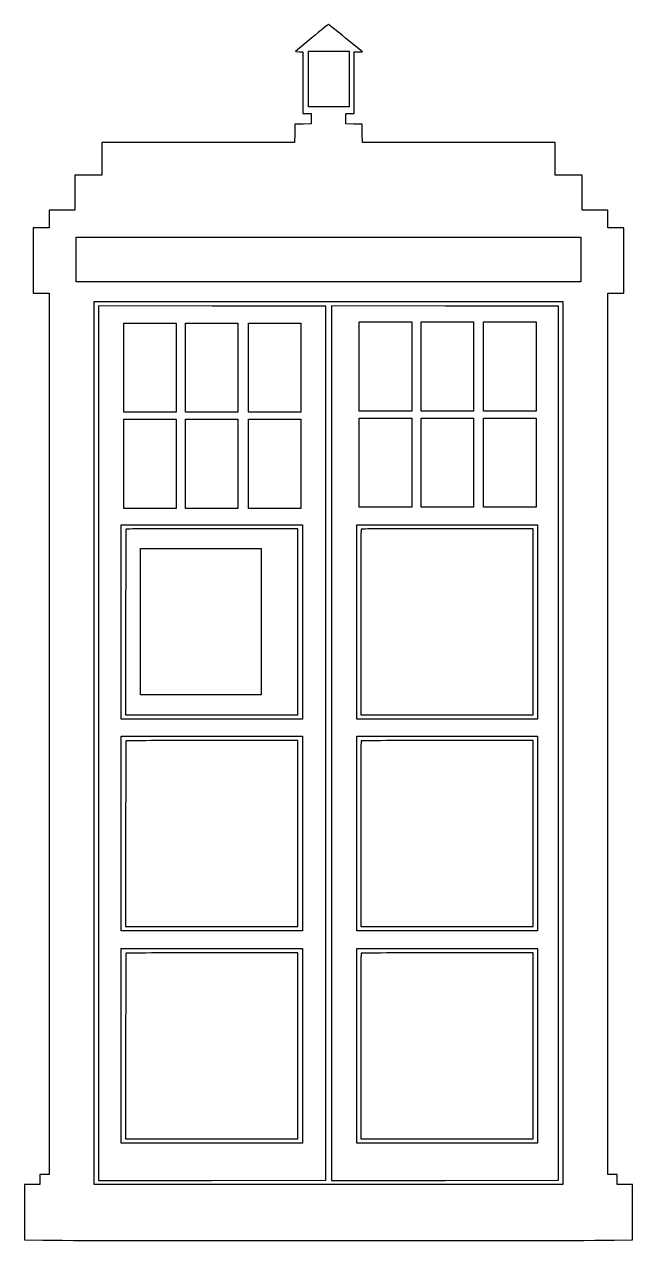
# Model space of a CAD drawing. Extents: x -1 to 311, y 0 to 624.
import ezdxf

# ---------------------------------------------------------------- set-up
doc = ezdxf.new("R2010")
doc.units = 0
doc.layers.get('0').update_dxf_attribs({"linetype": 'CONTINUOUS'})

msp = doc.modelspace()

# ---------------------------------------------------------------- linework, layer by layer
at = {"color": 1}
for points in [[(154.633965, 623.993774), (154.633965, 623.993774)], [(146.110854, 617.022885), (137.700632, 610.023774), (139.591521, 609.939108), (141.482409, 609.854441), (141.482409, 594.078218), (141.482409, 578.273774), (143.599076, 578.273774), (145.715743, 578.273774), (145.715743, 575.592662), (145.715743, 572.939774), (141.567076, 572.855107), (137.390187, 572.77044), (137.305521, 568.057329), (137.249076, 563.315996), (87.860187, 563.315996), (38.471298, 563.315996), (38.471298, 554.99044), (38.471298, 546.664885), (31.556854, 546.664885), (24.642409, 546.664885), (24.642409, 537.633774), (24.642409, 528.602662), (18.010187, 528.602662), (11.377965, 528.602662), (11.377965, 524.087107), (11.377965, 519.571551), (7.285743, 519.571551), (3.193521, 519.571551), (3.193521, 502.779329), (3.193521, 485.987107), (7.285743, 485.987107), (11.377965, 485.987107), (11.377965, 259.927118), (11.377965, 33.867118), (8.979076, 33.867118), (6.580187, 33.867118), (6.580187, 31.327118), (6.580187, 28.787118), (2.629076, 28.787118), (-1.322035, 28.787118), (-1.322035, 14.59134), (-1.322035, 0.36734), (8.217076, 0.198007)], [(301.022625, 0.198007), (310.533514, 0.36734), (310.533514, 14.59134), (310.533514, 28.787118), (306.582403, 28.787118), (302.631292, 28.787118), (302.631292, 31.327118), (302.631292, 33.867118), (300.232403, 33.867118), (297.833514, 33.867118), (297.833514, 259.927118), (297.833514, 485.987107), (301.925736, 485.987107), (306.017958, 485.987107), (306.017958, 502.779329), (306.017958, 519.571551), (301.925736, 519.571551), (297.833514, 519.571551), (297.833514, 524.087107), (297.833514, 528.602662), (291.201292, 528.602662), (284.569069, 528.602662), (284.569069, 537.633774), (284.569069, 546.664885), (277.654625, 546.664885), (270.74018, 546.664885), (270.74018, 554.99044), (270.74018, 563.315996), (221.351298, 563.315996), (171.962409, 563.315996), (171.905965, 568.057329), (171.821298, 572.77044), (167.672632, 572.855107), (163.495743, 572.939774), (163.495743, 575.592662), (163.495743, 578.273774), (165.612409, 578.273774), (167.729076, 578.273774), (167.729076, 594.078218), (167.729076, 609.882663), (169.873965, 609.882663), (172.018854, 609.882663), (163.382854, 616.938219)]]:
    msp.add_lwpolyline(points, dxfattribs=at)
at = {"color": 7}
for points in [[(154.633965, 623.993333), (154.633965, 623.993333)], [(146.110854, 617.022444), (137.700632, 610.023333), (139.591521, 609.938667), (141.482409, 609.854), (141.482409, 594.077778), (141.482409, 578.273333), (143.599076, 578.273333), (145.715743, 578.273333), (145.715743, 575.592222), (145.715743, 572.939333), (141.567076, 572.854667), (137.390187, 572.77), (137.305521, 568.056889), (137.249076, 563.315556), (87.860187, 563.315556), (38.471298, 563.315556), (38.471298, 554.99), (38.471298, 546.664444), (31.556854, 546.664444), (24.642409, 546.664444), (24.642409, 537.633333), (24.642409, 528.602222), (18.010187, 528.602222), (11.377965, 528.602222), (11.377965, 524.086667), (11.377965, 519.571111), (7.285743, 519.571111), (3.193521, 519.571111), (3.193521, 502.778889), (3.193521, 485.986667), (7.285743, 485.986667), (11.377965, 485.986667), (11.377965, 259.926667), (11.377965, 33.866667), (8.979076, 33.866667), (6.580187, 33.866667), (6.580187, 31.326667), (6.580187, 28.786667), (2.629076, 28.786667), (-1.322035, 28.786667), (-1.322035, 14.590889), (-1.322035, 0.366889), (8.217076, 0.197556)], [(301.022625, 0.197556), (310.533514, 0.366889), (310.533514, 14.590889), (310.533514, 28.786667), (306.582403, 28.786667), (302.631292, 28.786667), (302.631292, 31.326667), (302.631292, 33.866667), (300.232403, 33.866667), (297.833514, 33.866667), (297.833514, 259.926667), (297.833514, 485.986667), (301.925736, 485.986667), (306.017958, 485.986667), (306.017958, 502.778889), (306.017958, 519.571111), (301.925736, 519.571111), (297.833514, 519.571111), (297.833514, 524.086667), (297.833514, 528.602222), (291.201292, 528.602222), (284.569069, 528.602222), (284.569069, 537.633333), (284.569069, 546.664444), (277.654625, 546.664444), (270.74018, 546.664444), (270.74018, 554.99), (270.74018, 563.315556), (221.351298, 563.315556), (171.962409, 563.315556), (171.905965, 568.056889), (171.821298, 572.77), (167.672632, 572.854667), (163.495743, 572.939333), (163.495743, 575.592222), (163.495743, 578.273333), (165.612409, 578.273333), (167.729076, 578.273333), (167.729076, 594.077778), (167.729076, 609.882222), (169.873965, 609.882222), (172.018854, 609.882222), (163.382854, 616.937778)], [(144.304632, 610.164444), (154.746854, 610.164444), (165.189076, 610.164444), (165.189076, 595.912222), (165.189076, 581.66), (154.746854, 581.66), (144.304632, 581.66), (144.304632, 595.912222), (144.304632, 610.164444), (144.304632, 610.164444)], [(25.206854, 514.773333), (154.605743, 514.773333), (284.004625, 514.773333), (284.004625, 503.343333), (284.004625, 491.913333), (154.605743, 491.913333), (25.206854, 491.913333), (25.206854, 503.343333), (25.206854, 514.773333), (25.206854, 514.773333)], [(34.520187, 481.753333), (154.605743, 481.753333), (274.691292, 481.753333), (274.691292, 255.27), (274.691292, 28.786667), (154.605743, 28.786667), (34.520187, 28.786667), (34.520187, 255.27), (34.520187, 481.753333), (34.520187, 481.753333)], [(36.777965, 479.495556), (36.777965, 255.128889), (36.777965, 30.762222), (95.000409, 30.818667), (153.194632, 30.903333), (153.194632, 255.128889), (153.194632, 479.354444), (95.000409, 479.439111), (36.777965, 479.495556), (36.777965, 479.495556)], [(156.157965, 479.495556), (156.157965, 255.128889), (156.157965, 30.762222), (214.380409, 30.818667), (272.574625, 30.903333), (272.574625, 255.128889), (272.574625, 479.354444), (214.380409, 479.439111), (156.157965, 479.495556), (156.157965, 479.495556)], [(49.760187, 470.746667), (63.165743, 470.746667), (76.571298, 470.746667), (76.571298, 447.886667), (76.571298, 425.026667), (63.165743, 425.026667), (49.760187, 425.026667), (49.760187, 447.886667), (49.760187, 470.746667), (49.760187, 470.746667)], [(81.369076, 470.746667), (94.774632, 470.746667), (108.180187, 470.746667), (108.180187, 447.886667), (108.180187, 425.026667), (94.774632, 425.026667), (81.369076, 425.026667), (81.369076, 447.886667), (81.369076, 470.746667), (81.369076, 470.746667)], [(113.542409, 470.746667), (126.947965, 470.746667), (140.353521, 470.746667), (140.353521, 447.886667), (140.353521, 425.026667), (126.947965, 425.026667), (113.542409, 425.026667), (113.542409, 447.886667), (113.542409, 470.746667), (113.542409, 470.746667)], [(170.269076, 471.311111), (183.815743, 471.311111), (197.362409, 471.311111), (197.362409, 448.451111), (197.362409, 425.591111), (183.815743, 425.591111), (170.269076, 425.591111), (170.269076, 448.451111), (170.269076, 471.311111), (170.269076, 471.311111)], [(202.160187, 471.311111), (215.565743, 471.311111), (228.971292, 471.311111), (228.971292, 448.451111), (228.971292, 425.591111), (215.565743, 425.591111), (202.160187, 425.591111), (202.160187, 448.451111), (202.160187, 471.311111), (202.160187, 471.311111)], [(234.051292, 471.311111), (247.597958, 471.311111), (261.144625, 471.311111), (261.144625, 448.451111), (261.144625, 425.591111), (247.597958, 425.591111), (234.051292, 425.591111), (234.051292, 448.451111), (234.051292, 471.311111), (234.051292, 471.311111)], [(49.760187, 421.357778), (63.165743, 421.357778), (76.571298, 421.357778), (76.571298, 398.497778), (76.571298, 375.637778), (63.165743, 375.637778), (49.760187, 375.637778), (49.760187, 398.497778), (49.760187, 421.357778), (49.760187, 421.357778)], [(81.369076, 421.357778), (94.774632, 421.357778), (108.180187, 421.357778), (108.180187, 398.497778), (108.180187, 375.637778), (94.774632, 375.637778), (81.369076, 375.637778), (81.369076, 398.497778), (81.369076, 421.357778), (81.369076, 421.357778)], [(113.542409, 421.357778), (126.947965, 421.357778), (140.353521, 421.357778), (140.353521, 398.497778), (140.353521, 375.637778), (126.947965, 375.637778), (113.542409, 375.637778), (113.542409, 398.497778), (113.542409, 421.357778), (113.542409, 421.357778)], [(170.269076, 421.922222), (183.815743, 421.922222), (197.362409, 421.922222), (197.362409, 399.062222), (197.362409, 376.202222), (183.815743, 376.202222), (170.269076, 376.202222), (170.269076, 399.062222), (170.269076, 421.922222), (170.269076, 421.922222)], [(202.160187, 421.922222), (215.565743, 421.922222), (228.971292, 421.922222), (228.971292, 399.062222), (228.971292, 376.202222), (215.565743, 376.202222), (202.160187, 376.202222), (202.160187, 399.062222), (202.160187, 421.922222), (202.160187, 421.922222)], [(234.051292, 421.922222), (247.597958, 421.922222), (261.144625, 421.922222), (261.144625, 399.062222), (261.144625, 376.202222), (247.597958, 376.202222), (234.051292, 376.202222), (234.051292, 399.062222), (234.051292, 421.922222), (234.051292, 421.922222)], [(48.349076, 367.171111), (94.774632, 367.171111), (141.200187, 367.171111), (141.200187, 317.358889), (141.200187, 267.546667), (94.774632, 267.546667), (48.349076, 267.546667), (48.349076, 317.358889), (48.349076, 367.171111), (48.349076, 367.171111)], [(50.606854, 317.302444), (50.606854, 269.804444), (94.774632, 269.804444), (138.942409, 269.804444), (138.942409, 317.5), (138.942409, 365.195556), (94.972187, 365.195556), (94.972187, 365.195556)], [(169.140187, 367.171111), (215.424632, 367.171111), (261.709069, 367.171111), (261.709069, 317.358889), (261.709069, 267.546667), (215.424632, 267.546667), (169.140187, 267.546667), (169.140187, 317.358889), (169.140187, 367.171111), (169.140187, 367.171111)], [(171.115743, 317.302444), (171.115743, 269.804444), (215.283521, 269.804444), (259.451292, 269.804444), (259.451292, 317.5), (259.451292, 365.195556), (215.481076, 365.195556), (215.481076, 365.195556)], [(58.226854, 355.035556), (89.130187, 355.035556), (120.033521, 355.035556), (120.033521, 317.5), (120.033521, 279.964444), (89.130187, 279.964444), (58.226854, 279.964444), (58.226854, 317.5), (58.226854, 355.035556), (58.226854, 355.035556)], [(48.349076, 258.797778), (94.774632, 258.797778), (141.200187, 258.797778), (141.200187, 208.844444), (141.200187, 158.891111), (94.774632, 158.891111), (48.349076, 158.891111), (48.349076, 208.844444), (48.349076, 258.797778), (48.349076, 258.797778)], [(50.606854, 208.646889), (50.606854, 161.148889), (94.774632, 161.148889), (138.942409, 161.148889), (138.942409, 208.844444), (138.942409, 256.54), (94.972187, 256.54), (94.972187, 256.54)], [(169.140187, 258.797778), (215.424632, 258.797778), (261.709069, 258.797778), (261.709069, 208.844444), (261.709069, 158.891111), (215.424632, 158.891111), (169.140187, 158.891111), (169.140187, 208.844444), (169.140187, 258.797778), (169.140187, 258.797778)], [(171.115743, 208.646889), (171.115743, 161.148889), (215.283521, 161.148889), (259.451292, 161.148889), (259.451292, 208.844444), (259.451292, 256.54), (215.481076, 256.54), (215.481076, 256.54)], [(48.349076, 149.86), (94.774632, 149.86), (141.200187, 149.86), (141.200187, 99.906667), (141.200187, 49.953333), (94.774632, 49.953333), (48.349076, 49.953333), (48.349076, 99.906667), (48.349076, 149.86), (48.349076, 149.86)], [(169.140187, 149.86), (215.424632, 149.86), (261.709069, 149.86), (261.709069, 99.906667), (261.709069, 49.953333), (215.424632, 49.953333), (169.140187, 49.953333), (169.140187, 99.906667), (169.140187, 149.86), (169.140187, 149.86)], [(50.606854, 99.709111), (50.606854, 52.211111), (94.774632, 52.211111), (138.942409, 52.211111), (138.942409, 99.906667), (138.942409, 147.602222), (94.972187, 147.602222), (94.972187, 147.602222)], [(171.115743, 99.709111), (171.115743, 52.211111), (215.283521, 52.211111), (259.451292, 52.211111), (259.451292, 99.906667), (259.451292, 147.602222), (215.481076, 147.602222), (215.481076, 147.602222)]]:
    msp.add_lwpolyline(points, dxfattribs=at)
at = {"color": 1}
for points in [[(154.633965, 623.993774), (154.577521, 623.993774), (150.739298, 620.861108), (146.110854, 617.022885)], [(163.382854, 616.938219), (158.613298, 620.832885), (154.690409, 623.993774), (154.633965, 623.993774)], [(8.217076, 0.198007), (20.634854, -0.055993), (288.576625, -0.055993), (301.022625, 0.198007)]]:
    msp.add_open_spline(points, degree=3, dxfattribs=at)
at = {"color": 7}
for points in [[(154.633965, 623.993333), (154.577521, 623.993333), (150.739298, 620.860667), (146.110854, 617.022444)], [(163.382854, 616.937778), (158.613298, 620.832444), (154.690409, 623.993333), (154.633965, 623.993333)], [(50.804409, 364.998), (50.691521, 364.913333), (50.606854, 343.436222), (50.606854, 317.302444)], [(94.972187, 365.195556), (70.785743, 365.195556), (50.889076, 365.110889), (50.804409, 364.998)], [(171.313298, 364.998), (171.200409, 364.913333), (171.115743, 343.436222), (171.115743, 317.302444)], [(215.481076, 365.195556), (191.294632, 365.195556), (171.397965, 365.110889), (171.313298, 364.998)], [(50.804409, 256.342444), (50.691521, 256.257778), (50.606854, 234.780667), (50.606854, 208.646889)], [(94.972187, 256.54), (70.785743, 256.54), (50.889076, 256.455333), (50.804409, 256.342444)], [(171.313298, 256.342444), (171.200409, 256.257778), (171.115743, 234.780667), (171.115743, 208.646889)], [(215.481076, 256.54), (191.294632, 256.54), (171.397965, 256.455333), (171.313298, 256.342444)], [(50.804409, 147.404667), (50.691521, 147.32), (50.606854, 125.842889), (50.606854, 99.709111)], [(94.972187, 147.602222), (70.785743, 147.602222), (50.889076, 147.517556), (50.804409, 147.404667)], [(171.313298, 147.404667), (171.200409, 147.32), (171.115743, 125.842889), (171.115743, 99.709111)], [(215.481076, 147.602222), (191.294632, 147.602222), (171.397965, 147.517556), (171.313298, 147.404667)], [(8.217076, 0.197556), (20.634854, -0.056444), (288.576625, -0.056444), (301.022625, 0.197556)]]:
    msp.add_open_spline(points, degree=3, dxfattribs=at)

doc.saveas('drawing.dxf')
